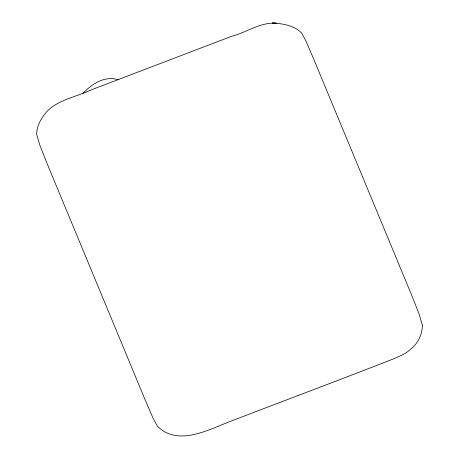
<?xml version="1.0" encoding="UTF-8"?>
<svg xmlns="http://www.w3.org/2000/svg" width="459" height="459" viewBox="0 0 459 459"><rect width="100%" height="100%" fill="white"/><g stroke="black" fill="none" stroke-linecap="round" stroke-linejoin="round"><path stroke-width="0.69" d="M82.924 93.343C92.001 83.922 104.841 75.265 118.451 79.866M422.355 325.092C422.395 334.095 418.344 342.89 411.304 348.553C406.559 353.464 400.237 355.995 394.08 358.64C338.639 380.385 282.824 401.16 227.257 422.567C206.452 430.869 176.6 446.171 157.23 425.918L152.962 417.948L144.855 399.169L47.443 164.397L39.939 145.446L36.663 134.435C36.674 127.958 39.216 121.801 42.98 116.609C53.141 100.538 73.888 98.008 89.769 90.446L231.566 36.318C246.443 32.549 260.494 21.975 276.341 23.214L272.394 22.979C282.687 23.604 294.162 25.4 301.689 33.082L305.889 40.971L313.979 59.727L411.39 294.5L418.935 313.514L422.355 325.092"/></g></svg>
